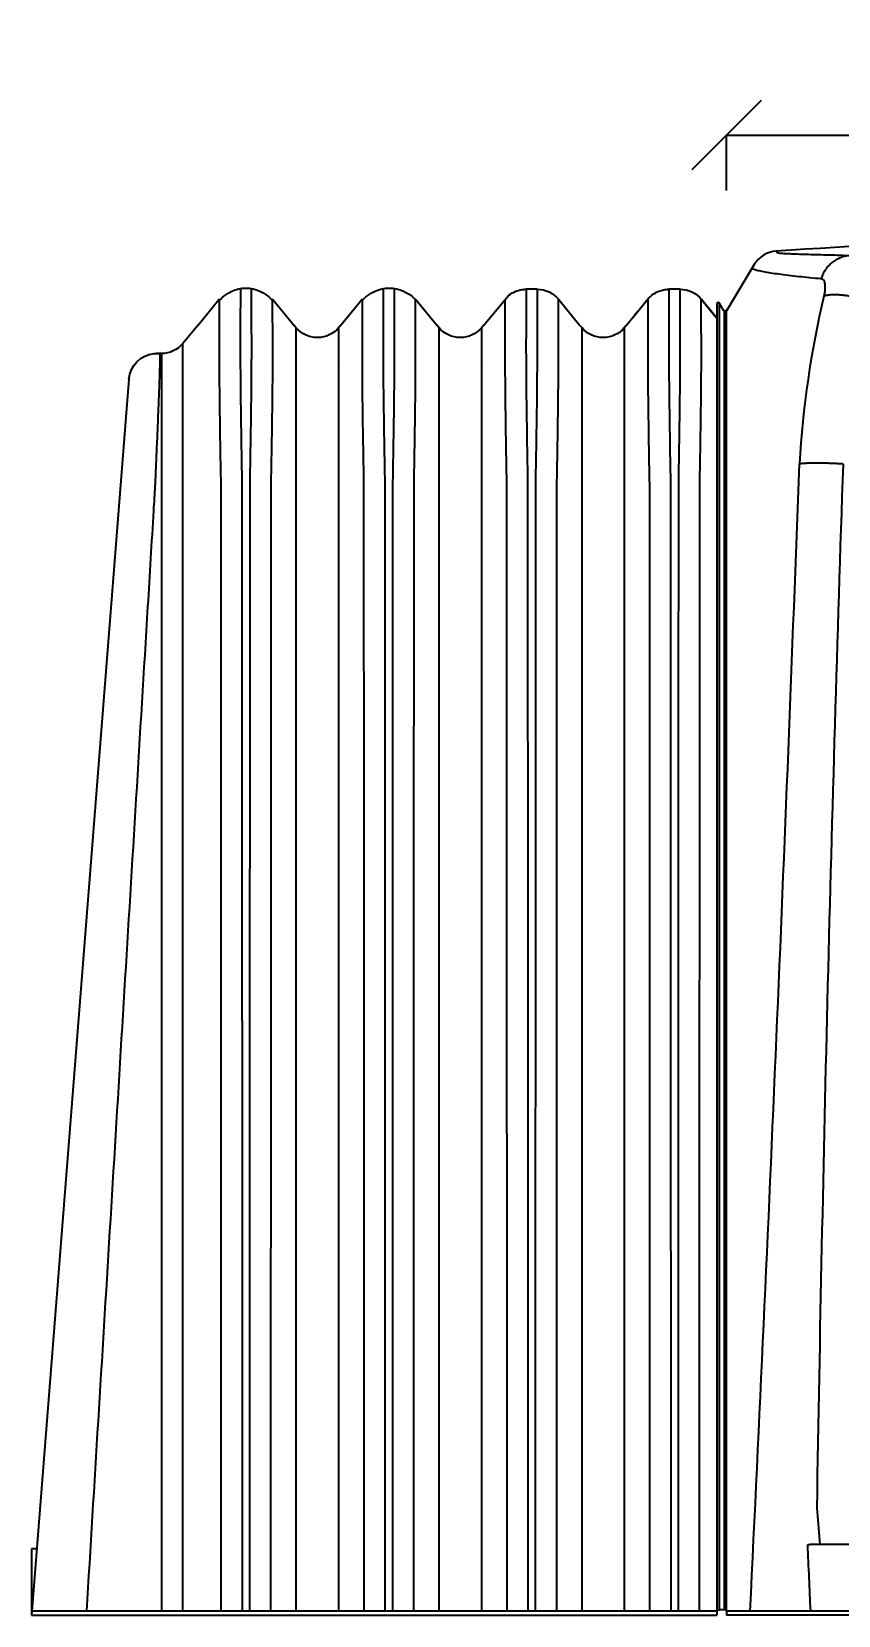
# Model space of a CAD drawing. Header units: millimetres. Extents: x -455371 to 117772, y -78417 to 116564.
# Drawn here: x -53612 to -53320, y 65902 to 66474 of the extents above; entities that cross this region are included whole.
import ezdxf

# ---------------------------------------------------------------- set-up
doc = ezdxf.new("R2010")
doc.units = ezdxf.units.MM
doc.linetypes.add('CENTER2', pattern=[28.575, 19.05, -3.175, 3.175, -3.175])
doc.layers.get('0').update_dxf_attribs({"color": 255})
doc.layers.add('BETON-STOP', color=141, linetype='Continuous')
doc.layers.add('Contorno-Cupolex', color=3, linetype='Continuous')
doc.layers.add('quote', color=5, linetype='Continuous', lineweight=15)
doc.styles.get("Standard").update_dxf_attribs({"font": 'arial.ttf'})
doc.dimstyles.new('scala 1 a 10', dxfattribs={"dimtxt": 15, "dimasz": 25, "dimexe": 0.183, "dimexo": 0.1, "dimgap": 20, "dimtad": 2, "dimdec": 0, "dimlfac": 0.1, "dimzin": 0, "dimdsep": 46, "dimtxsty": 'Standard', "dimblk": 'OBLIQUE', "dimcen": -25, "dimadec": 0, "dimazin": 0, "dimtfac": 1, "dimtdec": 0, "dimtofl": 0, "dimtmove": 0, "dimatfit": 3, "dimfxl": 20, "dimfxlon": 1, "dimtolj": 1, "dimtzin": 0, "dimarcsym": 0})

# ---------------------------------------------------------------- blocks, each defined once
blk = doc.blocks.new('Cupolex H50 prospetto frontale')
at = {"layer": 'Contorno-Cupolex', "linetype": 'Continuous'}
for p, q in [((19781.649, 10355.727), (19780.646, 10354.058)), ((19781.6, 10355.646), (19780.646, 10354.059)), ((19780.303, 10354.305), (19780.303, 10307.236)), ((19780.559, 10354.059), (19780.396, 10354.331)), ((19780.646, 10354.059), (19780.559, 10354.059)), ((19783.902, 10310.911), (19784.008, 10309.586)), ((19783.576, 10309.586), (19783.663, 10309.586)), ((19785.783, 10309.586), (19783.663, 10309.586)), ((19780.303, 10307.236), (19780.396, 10307.236)), ((19780.56, 10307.236), (19780.396, 10307.236)), ((19780.644, 10307.236), (19780.562, 10307.236)), ((19780.653, 10307.236), (19780.646, 10307.236)), ((19780.653, 10307.186), (19780.653, 10307.236)), ((19785.453, 10307.186), (19780.653, 10307.186)), ((19780.653, 10307.186), (19780.653, 10307.036)), ((19785.453, 10307.036), (19780.653, 10307.036))]:
    blk.add_line(p, q, dxfattribs=at)
at = {"layer": 'Contorno-Cupolex', "linetype": 'CENTER2'}
blk.add_line((19780.646, 10307.236), (19780.646, 10307.236), dxfattribs=at)
at = {"layer": 'Contorno-Cupolex', "linetype": 'Continuous'}
for centre, radius, start, end in [((19807.901, 9964.537), 392.5, 91.24395, 93.71904), ((19782.506, 10355.212), 1, 93.719, 149), ((19780.353, 10354.305), 0.05, 31, 180), ((19780.353, 10354.306), 0.05, 0.2332, 123.7355), ((19819.055, 10346.403), 35.843, 166.7958, 176.5771), ((16465.498, 10470.25), 3320.01, 357.184752, 357.899136), ((21986.743, 10274.32), 2203.144, 178.06953, 179.048351), ((19353.514, 10289.005), 430.554, 2.42019, 2.73989)]:
    blk.add_arc(centre, radius, start, end, dxfattribs=at)
for points, knots in [([(19785.061, 10356.044), (19784.776, 10356.053), (19784.501, 10356.061), (19784.112, 10356.072), (19783.986, 10356.075), (19783.743, 10356.082), (19783.627, 10356.085), (19783.296, 10356.094), (19783.1, 10356.101), (19782.858, 10356.111), (19782.787, 10356.115), (19782.695, 10356.12), (19782.667, 10356.122), (19782.616, 10356.127), (19782.594, 10356.129), (19782.536, 10356.136), (19782.509, 10356.14), (19782.49, 10356.147), (19782.487, 10356.148), (19782.484, 10356.15), (19782.483, 10356.151), (19782.481, 10356.152), (19782.481, 10356.153), (19782.48, 10356.155), (19782.48, 10356.157), (19782.48, 10356.16), (19782.48, 10356.161), (19782.48, 10356.165), (19782.48, 10356.168), (19782.48, 10356.173), (19782.479, 10356.175), (19782.478, 10356.182), (19782.477, 10356.186), (19782.47, 10356.204), (19782.458, 10356.211), (19782.441, 10356.21)], [0, 0, 0, 0, 0.125, 0.125, 0.1875, 0.1875, 0.25, 0.25, 0.375, 0.375, 0.4375, 0.4375, 0.46875, 0.46875, 0.5, 0.5, 0.5625, 0.5625, 0.578125, 0.578125, 0.585938, 0.585938, 0.59375, 0.59375, 0.609375, 0.609375, 0.625, 0.625, 0.65625, 0.65625, 0.6875, 0.6875, 0.75, 0.75, 1, 1, 1, 1]), ([(19781.649, 10355.727), (19781.641, 10355.713), (19781.628, 10355.691), (19781.606, 10355.656), (19781.602, 10355.648), (19781.594, 10355.636), (19781.592, 10355.632), (19781.587, 10355.624), (19781.585, 10355.62), (19781.58, 10355.613), (19781.579, 10355.611), (19781.576, 10355.606), (19781.575, 10355.604), (19781.574, 10355.601), (19781.574, 10355.6), (19781.574, 10355.597), (19781.574, 10355.596), (19781.576, 10355.592), (19781.577, 10355.59), (19781.59, 10355.578), (19781.612, 10355.567), (19781.663, 10355.55), (19781.684, 10355.543), (19781.729, 10355.531), (19781.755, 10355.524), (19781.841, 10355.504), (19781.908, 10355.49), (19782.137, 10355.447), (19782.326, 10355.417), (19782.648, 10355.373), (19782.762, 10355.358), (19782.999, 10355.329), (19783.123, 10355.315), (19783.507, 10355.273), (19783.78, 10355.246), (19784.063, 10355.221)], [0, 0, 0, 0, 0.25, 0.25, 0.3125, 0.3125, 0.34375, 0.34375, 0.375, 0.375, 0.390625, 0.390625, 0.40625, 0.40625, 0.414062, 0.414062, 0.421875, 0.421875, 0.4375, 0.4375, 0.5, 0.5, 0.53125, 0.53125, 0.5625, 0.5625, 0.625, 0.625, 0.75, 0.75, 0.8125, 0.8125, 0.875, 0.875, 1, 1, 1, 1]), ([(19784.063, 10355.221), (19784.081, 10355.219), (19784.097, 10355.213), (19784.126, 10355.194), (19784.139, 10355.18), (19784.155, 10355.154), (19784.16, 10355.144), (19784.17, 10355.123), (19784.174, 10355.112), (19784.185, 10355.076), (19784.19, 10355.049), (19784.196, 10355.005), (19784.197, 10354.99), (19784.199, 10354.958), (19784.199, 10354.942), (19784.2, 10354.891), (19784.198, 10354.856), (19784.192, 10354.783), (19784.187, 10354.745), (19784.176, 10354.669), (19784.168, 10354.629), (19784.16, 10354.59)], [0, 0, 0, 0, 0.125, 0.125, 0.25, 0.25, 0.3125, 0.3125, 0.375, 0.375, 0.5, 0.5, 0.5625, 0.5625, 0.625, 0.625, 0.75, 0.75, 0.875, 0.875, 1, 1, 1, 1]), ([(19780.396, 10354.329), (19780.396, 10354.329), (19780.396, 10354.329), (19780.396, 10354.333), (19780.396, 10354.332), (19780.396, 10354.331), (19780.396, 10354.331), (19780.396, 10354.332), (19780.396, 10354.331), (19780.396, 10354.331), (19780.396, 10354.331), (19780.396, 10354.331)], [0.882456, 0.882456, 0.882456, 0.882456, 0.8828125, 0.8828125, 0.890625, 0.890625, 0.90625, 0.90625, 0.9375, 0.9375, 1, 1, 1, 1]), ([(19780.396, 10307.236), (19780.396, 10316.893), (19780.396, 10326.549), (19780.396, 10338.619), (19780.396, 10341.033), (19780.396, 10344.654), (19780.396, 10345.861), (19780.396, 10347.219), (19780.396, 10347.37), (19780.396, 10347.671), (19780.396, 10347.823), (19780.396, 10348.273), (19780.396, 10348.569), (19780.396, 10349.445), (19780.396, 10350.017), (19780.396, 10350.805), (19780.396, 10351.058), (19780.396, 10351.544), (19780.396, 10351.778), (19780.396, 10352.441), (19780.396, 10352.824), (19780.396, 10353.312), (19780.396, 10353.462), (19780.396, 10353.725), (19780.396, 10353.839), (19780.396, 10354.033), (19780.396, 10354.112), (19780.396, 10354.235), (19780.396, 10354.278), (19780.396, 10354.316), (19780.396, 10354.325), (19780.396, 10354.329)], [0, 0, 0, 0, 0.5, 0.5, 0.625, 0.625, 0.6875, 0.6875, 0.6953125, 0.6953125, 0.703125, 0.703125, 0.71875, 0.71875, 0.75, 0.75, 0.765625, 0.765625, 0.78125, 0.78125, 0.8125, 0.8125, 0.828125, 0.828125, 0.84375, 0.84375, 0.859375, 0.859375, 0.875, 0.875, 0.882456, 0.882456, 0.882456, 0.882456]), ([(19780.56, 10354.059), (19780.56, 10354.059), (19780.56, 10354.059), (19780.56, 10354.057), (19780.56, 10354.06), (19780.56, 10354.056), (19780.56, 10354.033), (19780.56, 10353.948), (19780.56, 10353.885), (19780.56, 10353.718), (19780.56, 10353.615), (19780.56, 10353.37), (19780.56, 10353.226), (19780.56, 10352.907), (19780.56, 10352.73), (19780.56, 10352.153), (19780.56, 10351.693), (19780.56, 10350.94), (19780.56, 10350.677), (19780.56, 10350.128), (19780.56, 10349.84), (19780.56, 10348.953), (19780.56, 10348.345), (19780.56, 10347.083), (19780.56, 10346.451), (19780.56, 10345.188), (19780.56, 10344.557), (19780.56, 10343.294), (19780.56, 10342.663), (19780.56, 10340.769), (19780.56, 10339.506), (19780.56, 10336.981), (19780.56, 10335.718), (19780.56, 10331.93), (19780.56, 10329.405), (19780.56, 10324.354), (19780.56, 10321.829), (19780.56, 10315.281), (19780.56, 10311.259), (19780.56, 10307.236)], [0.0866429, 0.0866429, 0.0866429, 0.0866429, 0.0987797, 0.0987797, 0.115243, 0.115243, 0.1317063, 0.1317063, 0.1481696, 0.1481696, 0.1646329, 0.1646329, 0.1810962, 0.1810962, 0.1975594, 0.1975594, 0.230486, 0.230486, 0.2469493, 0.2469493, 0.2634126, 0.2634126, 0.2963392, 0.2963392, 0.3292657, 0.3292657, 0.3621923, 0.3621923, 0.3951189, 0.3951189, 0.460972, 0.460972, 0.5268252, 0.5268252, 0.6585315, 0.6585315, 0.7902378, 0.7902378, 1, 1, 1, 1]), ([(19780.646, 10307.236), (19780.646, 10311.259), (19780.646, 10315.281), (19780.646, 10321.829), (19780.646, 10324.354), (19780.646, 10329.405), (19780.646, 10331.93), (19780.646, 10335.718), (19780.646, 10336.981), (19780.646, 10339.506), (19780.646, 10340.769), (19780.646, 10342.663), (19780.646, 10343.294), (19780.646, 10344.557), (19780.646, 10345.188), (19780.646, 10346.451), (19780.646, 10347.083), (19780.646, 10348.345), (19780.646, 10348.953), (19780.646, 10349.84), (19780.646, 10350.128), (19780.646, 10350.677), (19780.646, 10350.94), (19780.646, 10351.693), (19780.646, 10352.153), (19780.646, 10352.73), (19780.646, 10352.907), (19780.646, 10353.226), (19780.646, 10353.37), (19780.646, 10353.615), (19780.646, 10353.718), (19780.646, 10353.885), (19780.646, 10353.948), (19780.646, 10354.033), (19780.646, 10354.056), (19780.646, 10354.06), (19780.646, 10354.057), (19780.646, 10354.059), (19780.646, 10354.059), (19780.646, 10354.059)], [0, 0, 0, 0, 0.2097622, 0.2097622, 0.3414685, 0.3414685, 0.4731748, 0.4731748, 0.539028, 0.539028, 0.6048811, 0.6048811, 0.6378077, 0.6378077, 0.6707343, 0.6707343, 0.7036608, 0.7036608, 0.7365874, 0.7365874, 0.7530507, 0.7530507, 0.769514, 0.769514, 0.8024406, 0.8024406, 0.8189038, 0.8189038, 0.8353671, 0.8353671, 0.8518304, 0.8518304, 0.8682937, 0.8682937, 0.884757, 0.884757, 0.9012203, 0.9012203, 0.9133571, 0.9133571, 0.9133571, 0.9133571])]:
    blk.add_open_spline(points, degree=3, knots=knots, dxfattribs=at)
for points, weights in [([(19785.061, 10356.044), (19784.319, 10355.987), (19784.063, 10355.221)], [1, 0.837824847317, 1]), ([(19785.645, 10354.461), (19784.66, 10354.75), (19784.16, 10354.59)], [1, 0.774238593566, 1]), ([(19784.849, 10348.536), (19783.826, 10348.607), (19783.277, 10348.543)], [1, 0.79087233888, 1])]:
    blk.add_rational_spline(points, weights, degree=2, dxfattribs=at)
blk = doc.blocks.new('BetStop H50 Prospetto Frontale')
at = {"layer": 'BETON-STOP'}
for p, q in [((19894.411, 10354.836), (19894.363, 10354.835)), ((19894.378, 10354.836), (19894.411, 10354.836)), ((19894.411, 10354.836), (19894.779, 10354.836)), ((19894.843, 10354.834), (19894.779, 10354.836)), ((19899.528, 10354.836), (19899.561, 10354.836)), ((19899.561, 10354.836), (19899.929, 10354.836)), ((19899.993, 10354.834), (19899.929, 10354.836)), ((19893.054, 10353.799), (19893.605, 10354.471)), ((19893.605, 10354.471), (19893.054, 10353.799)), ((19896.075, 10353.834), (19895.548, 10354.476)), ((19895.568, 10354.451), (19895.552, 10354.471)), ((19895.57, 10354.448), (19895.7, 10354.29)), ((19898.755, 10354.471), (19897.988, 10353.536)), ((19901.469, 10353.536), (19900.551, 10354.619)), ((19903.905, 10354.471), (19903.138, 10353.536)), ((19906.619, 10353.536), (19905.852, 10354.471)), ((19909.055, 10354.471), (19908.288, 10353.536)), ((19911.769, 10353.536), (19911.002, 10354.471)), ((19893.054, 10353.799), (19893.054, 10307.036)), ((19896.319, 10353.536), (19896.381, 10353.461)), ((19897.926, 10353.461), (19897.988, 10353.536)), ((19901.469, 10353.536), (19901.531, 10353.461)), ((19903.076, 10353.461), (19903.138, 10353.536)), ((19906.619, 10353.536), (19906.681, 10353.461)), ((19908.226, 10353.461), (19908.288, 10353.536)), ((19911.769, 10353.536), (19912.304, 10352.885)), ((19912.304, 10307.186), (19912.304, 10352.885)), ((19896.381, 10352.157), (19896.392, 10352.136)), ((19901.531, 10352.157), (19901.542, 10352.136)), ((19906.681, 10352.157), (19906.692, 10352.136)), ((19913.076, 10352.52), (19913.249, 10352.52)), ((19913.076, 10352.52), (19913.076, 10307.186)), ((19914.246, 10351.598), (19917.742, 10307.186)), ((19917.565, 10309.436), (19917.754, 10309.436)), ((19917.754, 10309.436), (19917.754, 10307.036)), ((19893.054, 10307.186), (19914.732, 10307.186)), ((19914.744, 10307.036), (19893.054, 10307.036)), ((19914.732, 10307.186), (19917.742, 10307.186)), ((19917.754, 10307.036), (19914.744, 10307.036)), ((19917.742, 10307.186), (19917.754, 10307.036))]:
    blk.add_line(p, q, dxfattribs=at)
for centre, radius, start, end in [((19894.378, 10353.836), 1, 89.9977, 140.6086), ((19894.779, 10353.836), 1, 66.4643, 86.2572), ((19899.528, 10353.836), 1, 89.9977, 140.6086), ((19899.929, 10353.836), 1, 68.509, 86.2618), ((19904.863, 10353.605), 1.273, 42.5544, 137.279), ((19910.029, 10353.647), 1.233, 41.5993, 138.4007), ((19894.779, 10353.836), 1, 39.3857, 66.4505), ((19899.929, 10353.836), 1, 51.5455, 68.4947), ((19903.998, 10355.309), 0.843, 263.6716, 265.2571), ((19661.792, 10352.684), 234.59, 0.18973, 0.18994), ((19661.792, 10352.684), 234.59, 0.18976, 0.18994), ((19897.154, 10354.096), 1, 219.3755, 320.6192), ((16814.717, 10355.131), 3081.666, 359.944706, 359.968925), ((19666.942, 10352.684), 234.59, 0.18973, 0.18994), ((19666.942, 10352.684), 234.59, 0.18976, 0.18994), ((19666.942, 10352.684), 234.59, 359.87112, 0.18973), ((19902.304, 10354.096), 1, 219.3755, 320.6192), ((19672.092, 10352.684), 234.59, 0.18973, 0.18994), ((19672.092, 10352.684), 234.59, 0.18976, 0.18994), ((19672.092, 10352.684), 234.59, 359.87112, 0.18973), ((19907.454, 10354.096), 1, 219.3755, 320.6192), ((19913.076, 10353.52), 1, 219.389, 269.999), ((19913.194, 10349.822), 2.698, 86.99, 90.0477), ((19913.249, 10351.52), 1, 4.5, 85.0597)]:
    blk.add_arc(centre, radius, start, end, dxfattribs=at)
for points, knots in [([(19894.386, 10354.836), (19894.385, 10353.044), (19894.384, 10352.822), (19894.385, 10352.407), (19894.386, 10352.219), (19894.388, 10351.832), (19894.389, 10351.632), (19894.394, 10351.013), (19894.4, 10350.575), (19894.41, 10349.88), (19894.414, 10349.642), (19894.421, 10349.165), (19894.425, 10348.924), (19894.433, 10348.439), (19894.44, 10348.194), (19894.443, 10347.701), (19894.442, 10347.454), (19894.442, 10346.712), (19894.442, 10346.218), (19894.442, 10344.736), (19894.443, 10343.748), (19894.445, 10338.807), (19894.445, 10334.855), (19894.449, 10322.997), (19894.451, 10315.092), (19894.451, 10307.186)], [0.0102297, 0.0102297, 0.0102297, 0.0102297, 0.03125, 0.03125, 0.046875, 0.046875, 0.0625, 0.0625, 0.09375, 0.09375, 0.109375, 0.109375, 0.125, 0.125, 0.140625, 0.140625, 0.15625, 0.15625, 0.1875, 0.1875, 0.25, 0.25, 0.5, 0.5, 1, 1, 1, 1]), ([(19894.706, 10307.186), (19894.706, 10315.099), (19894.708, 10323.011), (19894.712, 10334.88), (19894.712, 10338.836), (19894.714, 10343.781), (19894.715, 10344.77), (19894.715, 10346.254), (19894.715, 10346.748), (19894.715, 10347.49), (19894.714, 10347.738), (19894.718, 10348.231), (19894.725, 10348.475), (19894.737, 10349.199), (19894.744, 10349.671), (19894.754, 10350.363), (19894.757, 10350.588), (19894.762, 10351.024), (19894.765, 10351.236), (19894.77, 10351.85), (19894.772, 10352.234), (19894.773, 10352.826), (19894.772, 10353.047), (19894.771, 10354.836)], [0, 0, 0, 0, 0.5, 0.5, 0.75, 0.75, 0.8125, 0.8125, 0.84375, 0.84375, 0.859375, 0.859375, 0.875, 0.875, 0.90625, 0.90625, 0.921875, 0.921875, 0.9375, 0.9375, 0.96875, 0.96875, 0.9897628, 0.9897628, 0.9897628, 0.9897628]), ([(19899.537, 10354.836), (19899.535, 10353.146), (19899.534, 10352.878), (19899.535, 10352.407), (19899.536, 10352.219), (19899.538, 10351.832), (19899.539, 10351.632), (19899.544, 10351.013), (19899.55, 10350.575), (19899.56, 10349.88), (19899.564, 10349.642), (19899.571, 10349.165), (19899.575, 10348.924), (19899.583, 10348.439), (19899.59, 10348.194), (19899.593, 10347.701), (19899.592, 10347.454), (19899.592, 10346.712), (19899.592, 10346.218), (19899.592, 10344.736), (19899.593, 10343.748), (19899.595, 10338.807), (19899.595, 10334.855), (19899.599, 10322.997), (19899.601, 10315.092), (19899.601, 10307.186)], [0.0053245, 0.0053245, 0.0053245, 0.0053245, 0.03125, 0.03125, 0.046875, 0.046875, 0.0625, 0.0625, 0.09375, 0.09375, 0.109375, 0.109375, 0.125, 0.125, 0.140625, 0.140625, 0.15625, 0.15625, 0.1875, 0.1875, 0.25, 0.25, 0.5, 0.5, 1, 1, 1, 1]), ([(19899.856, 10307.186), (19899.856, 10315.099), (19899.858, 10323.011), (19899.862, 10334.88), (19899.862, 10338.836), (19899.864, 10343.781), (19899.865, 10344.77), (19899.865, 10346.254), (19899.865, 10346.748), (19899.865, 10347.49), (19899.864, 10347.738), (19899.868, 10348.231), (19899.875, 10348.475), (19899.887, 10349.199), (19899.894, 10349.671), (19899.904, 10350.363), (19899.907, 10350.588), (19899.912, 10351.024), (19899.915, 10351.236), (19899.92, 10351.85), (19899.922, 10352.234), (19899.923, 10352.9), (19899.922, 10353.182), (19899.92, 10354.836)], [0, 0, 0, 0, 0.5, 0.5, 0.75, 0.75, 0.8125, 0.8125, 0.84375, 0.84375, 0.859375, 0.859375, 0.875, 0.875, 0.90625, 0.90625, 0.921875, 0.921875, 0.9375, 0.9375, 0.96875, 0.96875, 0.9962673, 0.9962673, 0.9962673, 0.9962673]), ([(19904.687, 10354.865), (19904.685, 10353.186), (19904.684, 10352.9), (19904.685, 10352.407), (19904.686, 10352.219), (19904.688, 10351.832), (19904.689, 10351.632), (19904.694, 10351.013), (19904.7, 10350.575), (19904.71, 10349.88), (19904.714, 10349.642), (19904.721, 10349.165), (19904.725, 10348.924), (19904.733, 10348.439), (19904.74, 10348.194), (19904.743, 10347.701), (19904.742, 10347.454), (19904.742, 10346.712), (19904.742, 10346.218), (19904.742, 10344.736), (19904.743, 10343.748), (19904.745, 10338.807), (19904.745, 10334.855), (19904.749, 10322.997), (19904.751, 10315.092), (19904.751, 10307.186)], [0.0033936, 0.0033936, 0.0033936, 0.0033936, 0.03125, 0.03125, 0.046875, 0.046875, 0.0625, 0.0625, 0.09375, 0.09375, 0.109375, 0.109375, 0.125, 0.125, 0.140625, 0.140625, 0.15625, 0.15625, 0.1875, 0.1875, 0.25, 0.25, 0.5, 0.5, 1, 1, 1, 1]), ([(19905.006, 10307.186), (19905.006, 10315.099), (19905.008, 10323.011), (19905.012, 10334.88), (19905.012, 10338.836), (19905.014, 10343.781), (19905.015, 10344.77), (19905.015, 10346.254), (19905.015, 10346.748), (19905.015, 10347.49), (19905.014, 10347.738), (19905.018, 10348.231), (19905.025, 10348.475), (19905.037, 10349.199), (19905.044, 10349.671), (19905.054, 10350.363), (19905.057, 10350.588), (19905.062, 10351.024), (19905.065, 10351.236), (19905.07, 10351.85), (19905.072, 10352.234), (19905.073, 10352.893), (19905.072, 10353.169), (19905.07, 10354.861)], [0, 0, 0, 0, 0.5, 0.5, 0.75, 0.75, 0.8125, 0.8125, 0.84375, 0.84375, 0.859375, 0.859375, 0.875, 0.875, 0.90625, 0.90625, 0.921875, 0.921875, 0.9375, 0.9375, 0.96875, 0.96875, 0.9956421, 0.9956421, 0.9956421, 0.9956421]), ([(19909.839, 10354.866), (19909.837, 10353.467), (19909.835, 10353.203), (19909.834, 10352.577), (19909.836, 10352.201), (19909.841, 10351.399), (19909.845, 10350.972), (19909.854, 10350.292), (19909.857, 10350.058), (19909.864, 10349.581), (19909.868, 10349.341), (19909.876, 10348.855), (19909.88, 10348.61), (19909.887, 10348.24), (19909.89, 10348.116), (19909.892, 10347.867), (19909.892, 10347.742), (19909.892, 10347.118), (19909.892, 10346.619), (19909.892, 10345.121), (19909.893, 10344.123), (19909.895, 10339.132), (19909.895, 10335.139), (19909.899, 10323.159), (19909.901, 10315.173), (19909.901, 10307.186)], [0.0038837, 0.0038837, 0.0038837, 0.0038837, 0.03125, 0.03125, 0.0625, 0.0625, 0.09375, 0.09375, 0.109375, 0.109375, 0.125, 0.125, 0.140625, 0.140625, 0.1484375, 0.1484375, 0.15625, 0.15625, 0.1875, 0.1875, 0.25, 0.25, 0.5, 0.5, 1, 1, 1, 1]), ([(19910.156, 10307.186), (19910.156, 10315.153), (19910.158, 10323.12), (19910.162, 10335.069), (19910.163, 10339.053), (19910.164, 10344.032), (19910.165, 10345.027), (19910.165, 10346.521), (19910.165, 10347.019), (19910.165, 10347.766), (19910.165, 10348.015), (19910.176, 10348.508), (19910.18, 10348.752), (19910.187, 10349.234), (19910.191, 10349.472), (19910.198, 10349.943), (19910.202, 10350.177), (19910.211, 10350.86), (19910.215, 10351.288), (19910.22, 10351.89), (19910.221, 10352.084), (19910.222, 10352.458), (19910.223, 10352.638), (19910.222, 10353.103), (19910.221, 10353.368), (19910.219, 10354.866)], [0, 0, 0, 0, 0.5, 0.5, 0.75, 0.75, 0.8125, 0.8125, 0.84375, 0.84375, 0.859375, 0.859375, 0.875, 0.875, 0.890625, 0.890625, 0.90625, 0.90625, 0.9375, 0.9375, 0.953125, 0.953125, 0.96875, 0.96875, 0.9958038, 0.9958038, 0.9958038, 0.9958038]), ([(19893.678, 10307.186), (19893.678, 10315.148), (19893.676, 10323.11), (19893.673, 10335.053), (19893.672, 10339.034), (19893.67, 10344.01), (19893.67, 10345.006), (19893.669, 10346.498), (19893.669, 10346.996), (19893.669, 10347.618), (19893.669, 10347.743), (19893.668, 10347.991), (19893.665, 10348.114), (19893.657, 10348.482), (19893.653, 10348.724), (19893.646, 10349.201), (19893.642, 10349.437), (19893.635, 10349.901), (19893.632, 10350.131), (19893.623, 10350.798), (19893.618, 10351.214), (19893.614, 10351.797), (19893.614, 10351.984), (19893.612, 10352.344), (19893.612, 10352.518), (19893.613, 10352.882), (19893.614, 10353.068), (19893.616, 10354.483)], [0, 0, 0, 0, 0.5, 0.5, 0.75, 0.75, 0.8125, 0.8125, 0.84375, 0.84375, 0.8515625, 0.8515625, 0.859375, 0.859375, 0.875, 0.875, 0.890625, 0.890625, 0.90625, 0.90625, 0.9375, 0.9375, 0.953125, 0.953125, 0.96875, 0.96875, 0.9881312, 0.9881312, 0.9881312, 0.9881312]), ([(19895.544, 10354.48), (19895.545, 10352.605), (19895.545, 10352.38), (19895.543, 10351.957), (19895.542, 10351.767), (19895.54, 10351.376), (19895.538, 10351.173), (19895.534, 10350.756), (19895.531, 10350.541), (19895.525, 10350.098), (19895.522, 10349.868), (19895.511, 10349.169), (19895.504, 10348.693), (19895.492, 10348.088), (19895.489, 10347.966), (19895.488, 10347.722), (19895.488, 10347.6), (19895.488, 10347.234), (19895.488, 10346.99), (19895.488, 10346.257), (19895.488, 10345.769), (19895.487, 10344.304), (19895.487, 10343.327), (19895.485, 10338.443), (19895.484, 10334.536), (19895.481, 10322.815), (19895.479, 10315.001), (19895.479, 10307.186)], [0.0104319, 0.0104319, 0.0104319, 0.0104319, 0.03125, 0.03125, 0.046875, 0.046875, 0.0625, 0.0625, 0.078125, 0.078125, 0.09375, 0.09375, 0.125, 0.125, 0.1328125, 0.1328125, 0.140625, 0.140625, 0.15625, 0.15625, 0.1875, 0.1875, 0.25, 0.25, 0.5, 0.5, 1, 1, 1, 1]), ([(19896.319, 10353.536), (19896.24, 10353.633), (19896.185, 10353.699), (19896.046, 10353.869), (19895.99, 10353.937), (19895.891, 10354.057), (19895.856, 10354.1), (19895.781, 10354.191), (19895.742, 10354.239), (19895.7, 10354.29)], [0, 0, 0, 0, 0.5, 0.5, 0.75, 0.75, 0.875, 0.875, 1, 1, 1, 1]), ([(19898.828, 10307.186), (19898.828, 10315.148), (19898.826, 10323.11), (19898.823, 10335.053), (19898.822, 10339.034), (19898.82, 10344.01), (19898.82, 10345.006), (19898.819, 10346.498), (19898.819, 10346.996), (19898.819, 10347.618), (19898.819, 10347.743), (19898.818, 10347.991), (19898.815, 10348.114), (19898.807, 10348.482), (19898.803, 10348.724), (19898.796, 10349.201), (19898.792, 10349.437), (19898.785, 10349.901), (19898.782, 10350.131), (19898.773, 10350.798), (19898.768, 10351.214), (19898.764, 10351.797), (19898.764, 10351.984), (19898.762, 10352.344), (19898.762, 10352.518), (19898.763, 10352.937), (19898.765, 10353.17), (19898.767, 10354.485)], [0, 0, 0, 0, 0.5, 0.5, 0.75, 0.75, 0.8125, 0.8125, 0.84375, 0.84375, 0.8515625, 0.8515625, 0.859375, 0.859375, 0.875, 0.875, 0.890625, 0.890625, 0.90625, 0.90625, 0.9375, 0.9375, 0.953125, 0.953125, 0.96875, 0.96875, 0.9934915, 0.9934915, 0.9934915, 0.9934915]), ([(19900.693, 10354.451), (19900.695, 10352.756), (19900.695, 10352.463), (19900.693, 10351.957), (19900.692, 10351.767), (19900.69, 10351.376), (19900.688, 10351.173), (19900.684, 10350.756), (19900.681, 10350.541), (19900.675, 10350.098), (19900.672, 10349.868), (19900.661, 10349.169), (19900.654, 10348.693), (19900.642, 10348.088), (19900.639, 10347.966), (19900.638, 10347.722), (19900.638, 10347.6), (19900.638, 10347.234), (19900.638, 10346.99), (19900.638, 10346.257), (19900.638, 10345.769), (19900.637, 10344.304), (19900.637, 10343.327), (19900.635, 10338.443), (19900.634, 10334.536), (19900.631, 10322.815), (19900.629, 10315.001), (19900.629, 10307.186)], [0.0033252, 0.0033252, 0.0033252, 0.0033252, 0.03125, 0.03125, 0.046875, 0.046875, 0.0625, 0.0625, 0.078125, 0.078125, 0.09375, 0.09375, 0.125, 0.125, 0.1328125, 0.1328125, 0.140625, 0.140625, 0.15625, 0.15625, 0.1875, 0.1875, 0.25, 0.25, 0.5, 0.5, 1, 1, 1, 1]), ([(19903.978, 10307.186), (19903.978, 10315.148), (19903.976, 10323.11), (19903.973, 10335.053), (19903.972, 10339.034), (19903.97, 10344.01), (19903.97, 10345.006), (19903.969, 10346.498), (19903.969, 10346.996), (19903.969, 10347.618), (19903.969, 10347.743), (19903.968, 10347.991), (19903.965, 10348.114), (19903.957, 10348.482), (19903.953, 10348.724), (19903.946, 10349.201), (19903.942, 10349.437), (19903.935, 10349.901), (19903.932, 10350.131), (19903.923, 10350.798), (19903.918, 10351.214), (19903.914, 10351.797), (19903.914, 10351.984), (19903.912, 10352.344), (19903.912, 10352.518), (19903.913, 10352.958), (19903.915, 10353.206), (19903.918, 10354.469)], [0, 0, 0, 0, 0.5, 0.5, 0.75, 0.75, 0.8125, 0.8125, 0.84375, 0.84375, 0.8515625, 0.8515625, 0.859375, 0.859375, 0.875, 0.875, 0.890625, 0.890625, 0.90625, 0.90625, 0.9375, 0.9375, 0.953125, 0.953125, 0.96875, 0.96875, 0.995453, 0.995453, 0.995453, 0.995453]), ([(19905.844, 10354.47), (19905.845, 10352.675), (19905.845, 10352.418), (19905.843, 10351.957), (19905.842, 10351.767), (19905.84, 10351.376), (19905.838, 10351.173), (19905.834, 10350.756), (19905.831, 10350.541), (19905.825, 10350.098), (19905.822, 10349.868), (19905.811, 10349.169), (19905.804, 10348.693), (19905.792, 10348.088), (19905.789, 10347.966), (19905.788, 10347.722), (19905.788, 10347.6), (19905.788, 10347.234), (19905.788, 10346.99), (19905.788, 10346.257), (19905.788, 10345.769), (19905.787, 10344.304), (19905.787, 10343.327), (19905.785, 10338.443), (19905.784, 10334.536), (19905.781, 10322.815), (19905.779, 10315.001), (19905.779, 10307.186)], [0.0071783, 0.0071783, 0.0071783, 0.0071783, 0.03125, 0.03125, 0.046875, 0.046875, 0.0625, 0.0625, 0.078125, 0.078125, 0.09375, 0.09375, 0.125, 0.125, 0.1328125, 0.1328125, 0.140625, 0.140625, 0.15625, 0.15625, 0.1875, 0.1875, 0.25, 0.25, 0.5, 0.5, 1, 1, 1, 1]), ([(19905.852, 10354.471), (19905.852, 10354.471), (19905.852, 10354.471), (19905.852, 10354.471), (19905.852, 10354.471), (19905.852, 10354.471), (19905.852, 10354.471), (19905.852, 10354.471), (19905.852, 10354.471), (19905.852, 10354.471), (19905.852, 10354.471), (19905.849, 10354.471), (19905.832, 10354.469), (19905.801, 10354.466)], [0.0431839, 0.0431839, 0.0431839, 0.0431839, 0.5, 0.5, 0.75, 0.75, 0.8125, 0.8125, 0.84375, 0.84375, 0.875, 0.875, 1, 1, 1, 1]), ([(19909.106, 10354.466), (19909.075, 10354.469), (19909.058, 10354.471), (19909.055, 10354.471), (19909.055, 10354.471), (19909.055, 10354.471), (19909.055, 10354.471), (19909.055, 10354.471), (19909.055, 10354.471), (19909.055, 10354.471), (19909.055, 10354.471), (19909.055, 10354.471), (19909.055, 10354.471), (19909.055, 10354.471)], [0, 0, 0, 0, 0.125, 0.125, 0.15625, 0.15625, 0.1875, 0.1875, 0.25, 0.25, 0.5, 0.5, 1, 1, 1, 1]), ([(19909.128, 10307.186), (19909.128, 10315.162), (19909.126, 10323.138), (19909.123, 10335.101), (19909.122, 10339.089), (19909.12, 10344.074), (19909.119, 10345.071), (19909.119, 10346.566), (19909.119, 10347.065), (19909.119, 10347.688), (19909.12, 10347.813), (19909.117, 10348.061), (19909.113, 10348.184), (19909.106, 10348.552), (19909.102, 10348.793), (19909.095, 10349.27), (19909.091, 10349.505), (19909.084, 10349.969), (19909.081, 10350.198), (19909.072, 10350.862), (19909.068, 10351.276), (19909.064, 10351.856), (19909.063, 10352.042), (19909.062, 10352.4), (19909.062, 10352.571), (19909.063, 10353.031), (19909.066, 10353.296), (19909.069, 10354.469)], [0, 0, 0, 0, 0.5, 0.5, 0.75, 0.75, 0.8125, 0.8125, 0.84375, 0.84375, 0.8515625, 0.8515625, 0.859375, 0.859375, 0.875, 0.875, 0.890625, 0.890625, 0.90625, 0.90625, 0.9375, 0.9375, 0.953125, 0.953125, 0.96875, 0.96875, 0.997891, 0.997891, 0.997891, 0.997891]), ([(19910.993, 10354.47), (19910.995, 10352.735), (19910.995, 10352.451), (19910.993, 10351.957), (19910.992, 10351.767), (19910.99, 10351.376), (19910.988, 10351.173), (19910.984, 10350.756), (19910.981, 10350.541), (19910.975, 10350.098), (19910.972, 10349.868), (19910.961, 10349.169), (19910.954, 10348.693), (19910.942, 10348.088), (19910.939, 10347.966), (19910.938, 10347.722), (19910.938, 10347.6), (19910.938, 10347.234), (19910.938, 10346.99), (19910.938, 10346.257), (19910.938, 10345.769), (19910.937, 10344.304), (19910.937, 10343.327), (19910.935, 10338.443), (19910.934, 10334.536), (19910.931, 10322.815), (19910.929, 10315.001), (19910.929, 10307.186)], [0.0043142, 0.0043142, 0.0043142, 0.0043142, 0.03125, 0.03125, 0.046875, 0.046875, 0.0625, 0.0625, 0.078125, 0.078125, 0.09375, 0.09375, 0.125, 0.125, 0.1328125, 0.1328125, 0.140625, 0.140625, 0.15625, 0.15625, 0.1875, 0.1875, 0.25, 0.25, 0.5, 0.5, 1, 1, 1, 1]), ([(19911.002, 10354.471), (19911.002, 10354.471), (19911.002, 10354.471), (19911.002, 10354.471), (19911.002, 10354.471), (19911.002, 10354.471), (19911.002, 10354.471), (19911.002, 10354.471), (19911.002, 10354.471), (19911.002, 10354.471), (19911.002, 10354.471), (19910.999, 10354.471), (19910.982, 10354.469), (19910.951, 10354.466)], [0.0431839, 0.0431839, 0.0431839, 0.0431839, 0.5, 0.5, 0.75, 0.75, 0.8125, 0.8125, 0.84375, 0.84375, 0.875, 0.875, 1, 1, 1, 1]), ([(19897.926, 10353.461), (19897.926, 10353.461), (19897.926, 10353.461), (19897.926, 10353.461), (19897.926, 10353.461), (19897.926, 10353.461), (19897.926, 10353.461), (19897.926, 10353.461), (19897.926, 10353.461), (19897.926, 10353.461), (19897.926, 10353.462), (19897.926, 10353.444), (19897.926, 10353.412), (19897.926, 10353.306), (19897.926, 10353.232), (19897.926, 10353.046), (19897.926, 10352.934), (19897.926, 10352.671), (19897.926, 10352.519), (19897.926, 10352.018), (19897.926, 10351.621), (19897.926, 10350.698), (19897.926, 10350.194), (19897.926, 10349.374), (19897.926, 10349.088), (19897.926, 10348.512), (19897.926, 10348.221), (19897.926, 10347.632), (19897.926, 10347.336), (19897.926, 10346.746), (19897.926, 10346.45), (19897.926, 10344.974), (19897.926, 10343.793), (19897.926, 10340.251), (19897.926, 10337.889), (19897.926, 10326.08), (19897.926, 10316.633), (19897.926, 10307.186)], [0.0512135, 0.0512135, 0.0512135, 0.0512135, 0.0625, 0.0625, 0.09375, 0.09375, 0.109375, 0.109375, 0.1171875, 0.1171875, 0.125, 0.125, 0.140625, 0.140625, 0.15625, 0.15625, 0.171875, 0.171875, 0.1875, 0.1875, 0.21875, 0.21875, 0.25, 0.25, 0.265625, 0.265625, 0.28125, 0.28125, 0.296875, 0.296875, 0.3125, 0.3125, 0.375, 0.375, 0.5, 0.5, 1, 1, 1, 1]), ([(19903.076, 10353.461), (19903.076, 10353.461), (19903.076, 10353.461), (19903.076, 10353.461), (19903.076, 10353.461), (19903.076, 10353.461), (19903.076, 10353.461), (19903.076, 10353.461), (19903.076, 10353.461), (19903.076, 10353.461), (19903.076, 10353.462), (19903.076, 10353.444), (19903.076, 10353.412), (19903.076, 10353.306), (19903.076, 10353.232), (19903.076, 10353.046), (19903.076, 10352.934), (19903.076, 10352.671), (19903.076, 10352.519), (19903.076, 10352.018), (19903.076, 10351.621), (19903.076, 10350.698), (19903.076, 10350.194), (19903.076, 10349.374), (19903.076, 10349.088), (19903.076, 10348.512), (19903.076, 10348.221), (19903.076, 10347.632), (19903.076, 10347.336), (19903.076, 10346.746), (19903.076, 10346.45), (19903.076, 10344.974), (19903.076, 10343.793), (19903.076, 10340.251), (19903.076, 10337.889), (19903.076, 10326.08), (19903.076, 10316.633), (19903.076, 10307.186)], [0.0512135, 0.0512135, 0.0512135, 0.0512135, 0.0625, 0.0625, 0.09375, 0.09375, 0.109375, 0.109375, 0.1171875, 0.1171875, 0.125, 0.125, 0.140625, 0.140625, 0.15625, 0.15625, 0.171875, 0.171875, 0.1875, 0.1875, 0.21875, 0.21875, 0.25, 0.25, 0.265625, 0.265625, 0.28125, 0.28125, 0.296875, 0.296875, 0.3125, 0.3125, 0.375, 0.375, 0.5, 0.5, 1, 1, 1, 1]), ([(19908.226, 10353.461), (19908.226, 10353.461), (19908.226, 10353.461), (19908.226, 10353.461), (19908.226, 10353.461), (19908.226, 10353.461), (19908.226, 10353.461), (19908.226, 10353.461), (19908.226, 10353.461), (19908.226, 10353.461), (19908.226, 10353.462), (19908.226, 10353.444), (19908.226, 10353.412), (19908.226, 10353.306), (19908.226, 10353.232), (19908.226, 10353.046), (19908.226, 10352.934), (19908.226, 10352.671), (19908.226, 10352.519), (19908.226, 10352.018), (19908.226, 10351.621), (19908.226, 10350.698), (19908.226, 10350.194), (19908.226, 10349.374), (19908.226, 10349.088), (19908.226, 10348.512), (19908.226, 10348.221), (19908.226, 10347.632), (19908.226, 10347.336), (19908.226, 10346.746), (19908.226, 10346.45), (19908.226, 10344.974), (19908.226, 10343.793), (19908.226, 10340.251), (19908.226, 10337.889), (19908.226, 10326.08), (19908.226, 10316.633), (19908.226, 10307.186)], [0.0512135, 0.0512135, 0.0512135, 0.0512135, 0.0625, 0.0625, 0.09375, 0.09375, 0.109375, 0.109375, 0.1171875, 0.1171875, 0.125, 0.125, 0.140625, 0.140625, 0.15625, 0.15625, 0.171875, 0.171875, 0.1875, 0.1875, 0.21875, 0.21875, 0.25, 0.25, 0.265625, 0.265625, 0.28125, 0.28125, 0.296875, 0.296875, 0.3125, 0.3125, 0.375, 0.375, 0.5, 0.5, 1, 1, 1, 1]), ([(19896.381, 10307.186), (19896.381, 10314.811), (19896.381, 10322.435), (19896.381, 10333.872), (19896.381, 10337.684), (19896.381, 10343.403), (19896.381, 10345.309), (19896.381, 10347.453), (19896.381, 10347.692), (19896.381, 10348.168), (19896.381, 10348.404), (19896.381, 10349.102), (19896.381, 10349.545), (19896.382, 10350.39), (19896.381, 10350.793), (19896.381, 10351.518), (19896.381, 10351.846), (19896.381, 10352.136)], [0, 0, 0, 0, 0.5, 0.5, 0.75, 0.75, 0.875, 0.875, 0.890625, 0.890625, 0.90625, 0.90625, 0.9375, 0.9375, 0.96875, 0.96875, 1, 1, 1, 1]), ([(19901.531, 10307.186), (19901.531, 10314.811), (19901.531, 10322.435), (19901.531, 10333.872), (19901.531, 10337.684), (19901.531, 10343.403), (19901.531, 10345.309), (19901.531, 10347.453), (19901.531, 10347.692), (19901.531, 10348.168), (19901.531, 10348.404), (19901.531, 10349.102), (19901.531, 10349.545), (19901.532, 10350.39), (19901.531, 10350.793), (19901.531, 10351.518), (19901.531, 10351.846), (19901.531, 10352.136)], [0, 0, 0, 0, 0.5, 0.5, 0.75, 0.75, 0.875, 0.875, 0.890625, 0.890625, 0.90625, 0.90625, 0.9375, 0.9375, 0.96875, 0.96875, 1, 1, 1, 1]), ([(19906.681, 10307.186), (19906.681, 10314.811), (19906.681, 10322.435), (19906.681, 10333.872), (19906.681, 10337.684), (19906.681, 10343.403), (19906.681, 10345.309), (19906.681, 10347.453), (19906.681, 10347.692), (19906.681, 10348.168), (19906.681, 10348.404), (19906.681, 10349.102), (19906.681, 10349.545), (19906.682, 10350.39), (19906.681, 10350.793), (19906.681, 10351.518), (19906.681, 10351.846), (19906.681, 10352.136)], [0, 0, 0, 0, 0.5, 0.5, 0.75, 0.75, 0.875, 0.875, 0.890625, 0.890625, 0.90625, 0.90625, 0.9375, 0.9375, 0.96875, 0.96875, 1, 1, 1, 1]), ([(19915.766, 10307.186), (19915.488, 10311.753), (19915.069, 10318.629), (19914.51, 10327.813), (19914.088, 10334.739), (19913.737, 10340.51), (19913.491, 10344.55), (19913.377, 10346.425), (19913.329, 10347.219), (19913.312, 10347.502), (19913.298, 10347.719), (19913.289, 10347.948), (19913.279, 10348.169), (19913.27, 10348.372), (19913.253, 10348.769), (19913.227, 10349.377), (19913.195, 10350.139), (19913.167, 10350.826), (19913.138, 10351.607), (19913.122, 10352.17), (19913.124, 10352.464), (19913.131, 10352.523), (19913.139, 10352.519), (19913.145, 10352.52), (19913.156, 10352.52), (19913.172, 10352.52), (19913.185, 10352.52), (19913.192, 10352.52)], [0, 0, 0, 0, 0.2477529, 0.3729855, 0.4982181, 0.6234509, 0.6860668, 0.7173747, 0.7252021, 0.7291311, 0.7327119, 0.7369953, 0.7415186, 0.7448774, 0.7482338, 0.7636729, 0.7797501, 0.7955775, 0.8113984, 0.8430209, 0.8588589, 0.8748118, 0.8799461, 0.8850539, 0.895272, 0.9157066, 0.937333, 0.937333, 0.937333, 0.937333]), ([(19913.192, 10352.52), (19913.195, 10352.52), (19913.214, 10352.52), (19913.233, 10352.52), (19913.249, 10352.52)], [0.93733305, 0.93733305, 0.93733305, 0.93733305, 0.9463587, 1, 1, 1, 1])]:
    blk.add_open_spline(points, degree=3, knots=knots, dxfattribs=at)
blk = doc.blocks.new('_Oblique')
at = {"color": 0, "linetype": 'ByBlock', "lineweight": -2}
blk.add_line((-0.5, -0.5), (0.5, 0.5), dxfattribs=at)
blk = doc.blocks.new('*D2234')
at = {"layer": 'Defpoints', "color": 0, "transparency": 16777216}
for p in [(-52245.6, 66436.51), (-53360.65, 65903.48), (-52245.6, 65903.73)]:
    blk.add_point(p, dxfattribs=at)
at = {"layer": 'quote', "color": 0, "lineweight": -2, "transparency": 16777216}
for p, q in [((-53360.65, 66416.51), (-53360.65, 66436.69)), ((-53360.65, 66436.51), (-52245.6, 66436.51)), ((-52245.6, 66416.51), (-52245.6, 66436.69))]:
    blk.add_line(p, q, dxfattribs=at)
at = {"layer": 'quote', "color": 0, "lineweight": -2, "transparency": 16777216, "xscale": 25, "yscale": 25, "zscale": 25, "rotation": 180}
blk.add_blockref('_Oblique', (-53360.65, 66436.51), dxfattribs=at)
at = {"layer": 'quote', "color": 0, "lineweight": -2, "transparency": 16777216, "xscale": 25, "yscale": 25, "zscale": 25}
blk.add_blockref('_Oblique', (-52245.6, 66436.51), dxfattribs=at)
at = {"layer": 'quote', "color": 0, "transparency": 16777216, "insert": (-52803.12, 66464.04), "char_height": 15, "attachment_point": 5}
blk.add_mtext('\\A1;112', dxfattribs=at)

msp = doc.modelspace()

# ---------------------------------------------------------------- block references
at = {"yscale": 10.01836209701863, "zscale": 10.01836209701863}
for name, p, xscale in [('Cupolex H50 prospetto frontale', (-251530.39, -37357.64), 10.01836209701863), ('BetStop H50 Prospetto Frontale', (145931.66, -37357.64), -10.01836209701863)]:
    msp.add_blockref(name, p, dxfattribs=dict(at, xscale=xscale))

# ---------------------------------------------------------------- dimensions: what is measured, and where the dimension line sits
at = {"layer": 'quote'}
dim = msp.add_linear_dim(base=(-52245.6, 66436.51), p1=(-53360.65, 65903.48), p2=(-52245.6, 65903.73), dimstyle='scala 1 a 10', dxfattribs=at)
dim.commit()
dim.dimension.update_dxf_attribs({"geometry": '*D2234', "text_midpoint": (-52803.12, 66464.04)})

doc.saveas('drawing.dxf')
